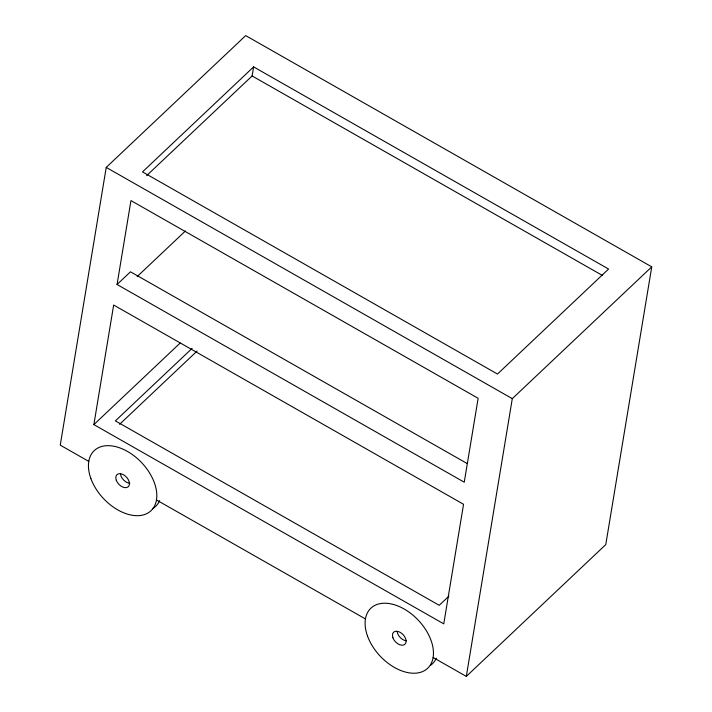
<?xml version="1.0" encoding="UTF-8"?>
<svg xmlns="http://www.w3.org/2000/svg" width="712" height="712" viewBox="0 0 712 712"><rect width="100%" height="100%" fill="white"/><g stroke="black" fill="none" stroke-linecap="round" stroke-linejoin="round"><path stroke-width="1.07" d="M433.118 657.496L466.316 676.4L605.77 544.591L651.747 266.849L245.685 35.6L106.23 167.409L60.253 445.151L88.786 461.403M93.868 424.61L113.662 305.03L463.557 504.292L443.763 623.863L93.868 424.61L180.118 343.086M117.062 284.488L130.955 200.579L478.144 398.293L464.251 482.202L117.062 284.488L130.483 271.806L467.063 463.485M146.645 175.633L252.11 75.953L253.614 66.892L608.582 269.038L497.483 374.04L142.516 171.895L253.614 66.892M466.316 676.4L512.293 398.649L651.747 266.849M137.158 276.594L185.467 230.937M192.115 348.364L115.38 420.89L439.215 605.307L448.907 596.149M119.58 424.316L197.126 351.034M252.11 75.953L602.254 275.357M106.23 167.409L512.293 398.649M156.462 499.949L365.443 618.951M159.621 500.661A41.341 26.193 46.6 0 1 152.51 508.671M436.269 658.208A41.341 26.193 46.6 0 1 430.813 665.142M129.815 483.27A8.268 5.242 46.6 0 1 120.488 474.076M406.472 640.818A8.268 5.242 46.6 0 1 397.136 631.624M367.552 636.154A41.341 26.193 46.6 0 0 426.168 669.529A41.341 26.193 46.6 0 0 404.122 608.991A41.341 26.193 46.6 0 0 367.552 636.154M90.896 478.606A41.341 26.193 46.6 0 0 149.511 511.981A41.341 26.193 46.6 0 0 127.466 451.435A41.341 26.193 46.6 0 0 90.896 478.606M116.279 480.262A8.268 5.242 46.6 0 0 128 486.937A8.268 5.242 46.6 0 0 123.594 474.824A8.268 5.242 46.6 0 0 116.279 480.262M392.935 637.81A8.268 5.242 46.6 0 0 404.656 644.485A8.268 5.242 46.6 0 0 400.251 632.381A8.268 5.242 46.6 0 0 392.935 637.81"/></g></svg>
